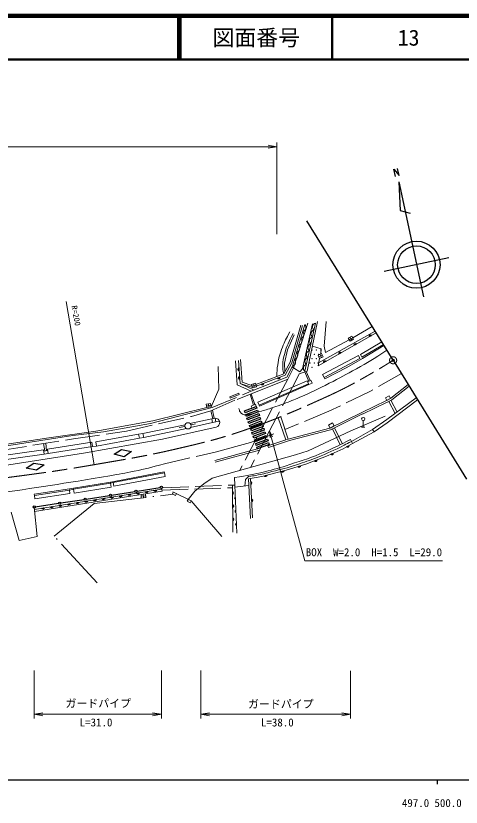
# Model space of a CAD drawing. Units: millimetres, scale not verified. Extents: x 40000 to 680000, y 20000 to 380000.
# Drawn here: x 471593 to 573520, y 198715 to 380000 of the extents above; entities that cross this region are included whole.
import ezdxf
from ezdxf.enums import TextEntityAlignment as Align

# ---------------------------------------------------------------- set-up
doc = ezdxf.new("R2010")
doc.units = ezdxf.units.MM
doc.header["$LTSCALE"] = 1000
doc.header["$PDMODE"] = 32
doc.header["$PDSIZE"] = 500
for name, pattern in [('CHAIN', [18.5, 12, -1.5, 3.5, -1.5]), ('DASHED', [7.5, 6, -1.5]), ('LONG_DASHED_DOTTED', [15.25, 12, -1.5, 0.25, -1.5])]:
    doc.linetypes.add(name, pattern=pattern)
for name, color, linetype, lineweight in [('M-BMK', 2, 'CHAIN', 13), ('M-BMK-OTRS', 5, 'Continuous', 25), ('M-BMK-SRVR', 3, 'Continuous', 25), ('M-STR-HTXT', 7, 'Continuous', 13), ('M-STR-STRC', 7, 'Continuous', 25), ('M-TTL', 2, 'Continuous', 140), ('M-TTL-BAND', 7, 'Continuous', 25), ('M-TTL-LINE', 7, 'Continuous', 50), ('M-WORK', 1, 'Continuous', 13)]:
    doc.layers.add(name, color=color, linetype=linetype, lineweight=lineweight)
doc.layers.add('M-OTRS', color=6, linetype='Continuous')
doc.layers.add('M-TTL-TXT', color=7, linetype='Continuous')
doc.styles.add('ＭＳ ゴシック', font='')
doc.styles.get('ＭＳ ゴシック').set_extended_font_data('MS Gothic')

# ---------------------------------------------------------------- blocks, each defined once
blk = doc.blocks.new('open_arrow')
at = {"color": 0, "linetype": 'Continuous', "lineweight": -2}
blk.add_lwpolyline([(7.5, 1.25), (0, 0), (7.5, -1.25)], dxfattribs=at)

msp = doc.modelspace()

# ---------------------------------------------------------------- linework, layer by layer
at = {"layer": 'M-BMK'}
msp.add_circle((557952, 301090), 812, dxfattribs=at)
msp.add_open_spline([(466528, 273811), (477611, 275273), (480585, 275632), (489535, 277177), (496870, 278444), (501001, 279078), (508251, 280766), (514711, 282270), (518351, 283120), (524611, 285312), (531359, 287676), (535050, 289268), (541568, 292208), (546135, 294267), (548635, 295569), (552967, 298083), (554934, 299224), (555604, 299604), (557952, 301090)], degree=3, knots=[0, 0, 0, 0, 1, 1, 1, 2, 2, 2, 3, 3, 3, 4, 4, 4, 5, 5, 5, 6, 6, 6, 6], dxfattribs=at)
at = {"layer": 'M-BMK-OTRS'}
for q in [(538226, 333025), (574753, 273876)]:
    msp.add_line((557952, 301090), q, dxfattribs=at)
at = {"layer": 'M-BMK-SRVR'}
for p, q in [((558469, 343224), (558121, 344850)), ((558121, 344850), (559314, 343401)), ((559314, 343401), (558955, 345031)), ((559223, 341952), (559526, 335406)), ((559223, 341952), (564875, 315618)), ((559526, 335406), (561859, 334805)), ((570666, 324574), (555919, 321409))]:
    msp.add_line(p, q, dxfattribs=at)
for radius in [5387, 4309]:
    msp.add_circle((563293, 322992), radius, dxfattribs=at)
at = {"layer": 'M-OTRS'}
msp.add_point((557952, 301090), dxfattribs=at)
at = {"layer": 'M-STR-HTXT'}
for p, q in [((166229, 350000), (531347, 350000)), ((531347, 330000), (531347, 351000)), ((489535, 277177), (483111, 314558)), ((475806, 230000), (475806, 219000)), ((504913, 230000), (504913, 219000)), ((513914, 230000), (513914, 219000)), ((548213, 229950), (548213, 219000)), ((475806, 220000), (504913, 220000)), ((513914, 220000), (548213, 220000))]:
    msp.add_line(p, q, dxfattribs=at)
msp.add_lwpolyline([(529669, 284931), (537763, 255157), (569213, 255157)], dxfattribs=at)
at = {"layer": 'M-STR-STRC'}
for p, q in [((499338, 271112), (504665, 271937)), ((487695, 269311), (493023, 270135)), ((493517, 270212), (498844, 271036)), ((476053, 267510), (481380, 268334)), ((481874, 268410), (487201, 269235))]:
    msp.add_line(p, q, dxfattribs=at)
for points in [[(523935, 289504), (526617, 290525), (526762, 290099), (524081, 289078)], [(524219, 288674), (526900, 289694), (527046, 289268), (524364, 288248)], [(524502, 287844), (527184, 288864), (527330, 288438), (524648, 287418)], [(524786, 287014), (527468, 288034), (527613, 287608), (524932, 286588)], [(525070, 286183), (527751, 287204), (527897, 286777), (525215, 285757)], [(525353, 285353), (528035, 286373), (528181, 285947), (525499, 284927)], [(525637, 284523), (528319, 285543), (528464, 285117), (525783, 284097)], [(525921, 283693), (528602, 284713), (528748, 284287), (526066, 283267)], [(526205, 282862), (528886, 283882), (529032, 283456), (526350, 282436)], [(526488, 282032), (529170, 283052), (529315, 282626), (526634, 281606)], [(526772, 281202), (529454, 282222), (529599, 281796), (526918, 280776)], [(494101, 279568), (495783, 280650), (498089, 280225), (496423, 279007)], [(473954, 276378), (475690, 277551), (478059, 277152), (476308, 275917)]]:
    msp.add_lwpolyline(points, close=True, dxfattribs=at)
for centre in [(504913, 271975), (493270, 270173), (499091, 271074), (481627, 268372), (487448, 269273), (475806, 267472)]:
    msp.add_circle(centre, 250, dxfattribs=at)
at = {"layer": 'M-TTL'}
msp.add_line((680000, 380000), (40000, 380000), dxfattribs=at)
at = {"layer": 'M-TTL-BAND'}
for p, q in [((40000, 205000), (579000, 205000)), ((568000, 205000), (568000, 204000))]:
    msp.add_line(p, q, dxfattribs=at)
at = {"layer": 'M-TTL-LINE'}
for p, q in [((508747, 380000), (508747, 370000)), ((509247, 380000), (509247, 370000)), ((543997, 380000), (543997, 370000)), ((40000, 370000), (680000, 370000))]:
    msp.add_line(p, q, dxfattribs=at)
at = {"layer": 'M-WORK'}
for p, q in [((534372, 300665), (536858, 309140)), ((534744, 300512), (537242, 309027)), ((534889, 299770), (537706, 309250)), ((535150, 299342), (538391, 309583)), ((537210, 299115), (539462, 309451)), ((540181, 309576), (537742, 298584)), ((538289, 298599), (540631, 309963)), ((542648, 309986), (542155, 304357)), ((548707, 306266), (553156, 308855)), ((554090, 307342), (540772, 299784)), ((540903, 300544), (553826, 307770)), ((548068, 306417), (548492, 305688)), ((542437, 302880), (547888, 305800)), ((547888, 305800), (548707, 306266)), ((550450, 302411), (555359, 305288)), ((539473, 304345), (541499, 303701)), ((541499, 303701), (541365, 302533)), ((542155, 304357), (542437, 302880)), ((555857, 304482), (550904, 301468)), ((522535, 301024), (522911, 295739)), ((523360, 296115), (522985, 301306)), ((541074, 301529), (540772, 299784)), ((540914, 301905), (541742, 302275)), ((541204, 302465), (541532, 301724)), ((550904, 301468), (547349, 299446)), ((517925, 299682), (518031, 294475)), ((521906, 300931), (522250, 295458)), ((532930, 297991), (534372, 300665)), ((533211, 297670), (534744, 300512)), ((533622, 297237), (534889, 299770)), ((533859, 296796), (535150, 299342)), ((534788, 299568), (535150, 299342)), ((535150, 299342), (536632, 298474)), ((547349, 299446), (542314, 296850)), ((526506, 295549), (532930, 297991)), ((526612, 295198), (533211, 297670)), ((535428, 295957), (536413, 298021)), ((536413, 298021), (538289, 298599)), ((536632, 298474), (537210, 299115)), ((522262, 292142), (533859, 296796)), ((526159, 294265), (522911, 295739)), ((522911, 295739), (525757, 294866)), ((525613, 295338), (523360, 296115)), ((525465, 293989), (533622, 297237)), ((525963, 295689), (526221, 294891)), ((542314, 296850), (542184, 297135)), ((557455, 292387), (561379, 295540)), ((518031, 294475), (516271, 290445)), ((522250, 295458), (525465, 293989)), ((525676, 295133), (526552, 295397)), ((557677, 292052), (561591, 295197)), ((556444, 291845), (557455, 292387)), ((556543, 287487), (563244, 292519)), ((556578, 286784), (563527, 292060)), ((556633, 291492), (557677, 292052)), ((502433, 286624), (516552, 290236)), ((515336, 290264), (502946, 287201)), ((515268, 290616), (516200, 290809)), ((515656, 291105), (515791, 290352)), ((550752, 289145), (556444, 291845)), ((550924, 288784), (556615, 291483)), ((543466, 285549), (550752, 289145)), ((543607, 285172), (550929, 288786)), ((548258, 284898), (556162, 288252)), ((502946, 287201), (489928, 284856)), ((491644, 284677), (502433, 286624)), ((516452, 287692), (511438, 286639)), ((516628, 286861), (511595, 285678)), ((511687, 286271), (512718, 286498)), ((517375, 287020), (518248, 287033)), ((551102, 285796), (551102, 287272)), ((553201, 285271), (556543, 287487)), ((553588, 284708), (556578, 286784)), ((489928, 284856), (479120, 283329)), ((484654, 283880), (491644, 284677)), ((510331, 286334), (500696, 284346)), ((500853, 283429), (510687, 285429)), ((505139, 283051), (517449, 285772)), ((508981, 285670), (510291, 285958)), ((533931, 283022), (543466, 285549)), ((534259, 282695), (543607, 285172)), ((538501, 280347), (548258, 284898)), ((550733, 285796), (551471, 285796)), ((553201, 285271), (553588, 284708)), ((479120, 283329), (465048, 281185)), ((465328, 280854), (484654, 283880)), ((487110, 279814), (505139, 283051)), ((499702, 284127), (500696, 284346)), ((499859, 283221), (500853, 283429)), ((500696, 284346), (500853, 283429)), ((530680, 284255), (525333, 282250)), ((530884, 282046), (533392, 282840)), ((533392, 282840), (533931, 283022)), ((548213, 282952), (548648, 282009)), ((489142, 281329), (490037, 281442)), ((525333, 282250), (517206, 280069)), ((529289, 281462), (530884, 282046)), ((529289, 281462), (529426, 281087)), ((529426, 281087), (531021, 281670)), ((531005, 281665), (534259, 282695)), ((465923, 276499), (487110, 279814)), ((477962, 280270), (478889, 280423)), ((478056, 279610), (478991, 279767)), ((516500, 274109), (535569, 279456)), ((517145, 278144), (526918, 280776)), ((517250, 277757), (527353, 280496)), ((535569, 279456), (538501, 280347)), ((494112, 273336), (505511, 275557)), ((505511, 275557), (505605, 275275)), ((514601, 272795), (516500, 274109)), ((521726, 272503), (521663, 274250)), ((524036, 272288), (524129, 273748)), ((524129, 273748), (524868, 274487)), ((525290, 264882), (524833, 273959)), ((525754, 265007), (525300, 274038)), ((484824, 271804), (493252, 273195)), ((493252, 273195), (494112, 273336)), ((493291, 272953), (493252, 273195)), ((493291, 272953), (493901, 273070)), ((493901, 273070), (493866, 273296)), ((521297, 261685), (521160, 272482)), ((521726, 272503), (522150, 261473)), ((521743, 272060), (524872, 272371)), ((475771, 270397), (483863, 271616)), ((475841, 270115), (475771, 270397)), ((475855, 266944), (504970, 271533)), ((505068, 271120), (475900, 266465)), ((483863, 271335), (483825, 271611)), ((483863, 271616), (484824, 271804)), ((483863, 271335), (484777, 271569)), ((484777, 271569), (484714, 271782)), ((500774, 270435), (500813, 269600)), ((504927, 271715), (505068, 271120)), ((507523, 270951), (511685, 268887)), ((500282, 269962), (501304, 270060)), ((476439, 260740), (475806, 267472)), ((470528, 266298), (472357, 259790))]:
    msp.add_line(p, q, dxfattribs=at)
at = {"layer": 'M-WORK', "linetype": 'DASHED'}
for p, q in [((538623, 296267), (537707, 298420)), ((538070, 298532), (538992, 296436)), ((533859, 296796), (522774, 275784)), ((535428, 295957), (529669, 284931)), ((516552, 290236), (525465, 293989)), ((525192, 293318), (526024, 290845)), ((526286, 290956), (525493, 293439)), ((558840, 289212), (557441, 291926)), ((556962, 291669), (558428, 288903)), ((516698, 287744), (516242, 289531)), ((516618, 289694), (517013, 287811)), ((529669, 284931), (525343, 276648)), ((544060, 285396), (545848, 281758)), ((546317, 282024), (544556, 285640)), ((548411, 282523), (553201, 285271)), ((548648, 282009), (553588, 284708)), ((477924, 281992), (478199, 280309)), ((478584, 280373), (478422, 282072)), ((505596, 277360), (517206, 280069)), ((505166, 271902), (521726, 272503)), ((505019, 271327), (521116, 271880)), ((472357, 259790), (476439, 260740))]:
    msp.add_line(p, q, dxfattribs=at)
at = {"layer": 'M-WORK', "linetype": 'LONG_DASHED_DOTTED'}
msp.add_line((518714, 260693), (511685, 268887), dxfattribs=at)
at = {"layer": 'M-WORK', "linetype": 'DASHED'}
for points in [[(535275, 306920), (533797, 303495), (533117, 300446), (533184, 298463)], [(559833, 298043), (552622, 293936), (543229, 289398), (533188, 285223)], [(381375, 271337), (381374, 273155), (399877, 273441), (412964, 274348), (434683, 276381), (456042, 279055), (468113, 280431), (484813, 283089), (496915, 284871), (511832, 288249), (516242, 289531), (522262, 292142)], [(511009, 269223), (512560, 271083), (514601, 272795)]]:
    msp.add_lwpolyline(points, dxfattribs=at)
at = {"layer": 'M-WORK'}
for points in [[(547668, 306194), (548492, 306653), (548902, 305916), (548079, 305458)], [(540757, 302275), (541591, 302629), (541908, 301884), (541074, 301529)], [(541819, 297825), (549992, 302151), (550357, 301461), (542184, 297135)], [(525545, 295562), (526421, 295828), (526665, 295025), (525789, 294760)], [(526972, 291464), (538262, 296358), (538548, 295697), (527264, 290792)], [(527264, 290792), (538548, 295697), (538631, 295508), (527346, 290603)], [(538352, 296151), (539150, 296508), (539439, 295875), (538631, 295508)], [(520542, 292700), (522637, 293529), (522746, 293254), (520651, 292425)], [(556187, 292488), (557062, 292941), (557372, 292344), (556496, 291890)], [(515190, 291014), (515336, 290264), (516271, 290445), (516125, 291196)], [(525474, 290613), (526412, 291009), (526617, 290525), (525678, 290129)], [(516452, 287692), (516628, 286861), (517375, 287020), (517199, 287851)], [(531672, 287938), (533392, 282840), (533931, 283022), (532211, 288119)], [(543162, 286233), (544100, 286734), (544469, 286042), (543531, 285542)], [(489867, 282423), (499702, 284127), (499859, 283221), (490037, 281442)], [(478843, 280719), (488991, 282298), (489142, 281329), (478991, 279767)], [(466506, 278936), (477921, 280562), (478056, 279610), (466639, 278002)], [(493901, 273070), (505605, 275275), (505760, 274450), (494057, 272245)], [(484777, 271569), (493291, 272953), (493438, 272051), (484924, 270667)], [(475841, 270115), (483863, 271335), (483976, 270591), (475954, 269371)], [(500297, 269539), (501313, 269659), (501293, 270521), (500267, 270354)], [(507634, 270896), (508333, 270550), (508124, 270129), (507425, 270476)], [(511009, 269223), (511685, 268887), (511476, 268464), (510799, 268800)]]:
    msp.add_lwpolyline(points, close=True, dxfattribs=at)
for points in [[(555733, 304683), (550809, 301798), (550450, 302411)], [(524833, 273959), (527873, 274473), (533460, 275901), (538005, 277308), (543071, 279268), (546480, 280842), (548648, 282009)]]:
    msp.add_lwpolyline(points, dxfattribs=at)
at = {"layer": 'M-WORK', "linetype": 'LONG_DASHED_DOTTED'}
msp.add_lwpolyline([(490170, 250092), (480389, 260787), (489537, 268269), (507620, 270404)], dxfattribs=at)
at = {"layer": 'M-WORK'}
for centre, radius in [((539394, 303472), 45), ((540394, 303472), 45), ((541394, 303472), 45), ((539394, 301472), 45), ((539894, 302472), 45), ((540394, 301472), 45), ((540894, 302472), 45), ((538894, 300472), 45), ((539394, 299472), 45), ((539894, 300472), 45), ((540742, 300465), 45), ((510998, 286074), 716), ((551102, 287641), 369)]:
    msp.add_circle(centre, radius, dxfattribs=at)
for centre, radius, start, end in [((537060, 308583), 929, 280.96059, 45.94191), ((540394, 308705), 897, 103.75102, 231.22588), ((536590, 307003), 929, 280.96059, 45.94191), ((539698, 305564), 897, 103.75102, 231.22588), ((540046, 307135), 897, 103.75102, 231.22588), ((552812, 306555), 354, 38.37308, 200.77826), ((552812, 306555), 283, 40.59712, 198.55422), ((552812, 306555), 212, 44.34344, 194.80789), ((552812, 306555), 142, 52.05517, 187.09616), ((552812, 306555), 100, 62.37284, 176.7785), ((536121, 305423), 929, 280.96059, 45.94191), ((539349, 303994), 897, 103.75102, 231.22588), ((549333, 304581), 354, 38.37308, 200.77826), ((549333, 304581), 283, 40.59712, 198.55422), ((549333, 304581), 212, 44.34344, 194.80789), ((549333, 304581), 142, 52.05517, 187.09616), ((549333, 304581), 100, 62.37284, 176.7785), ((535182, 302263), 929, 280.96059, 45.94191), ((535651, 303843), 929, 280.96059, 45.94191), ((539001, 302424), 897, 103.75102, 231.22588), ((545855, 302606), 354, 38.37308, 200.77826), ((545855, 302606), 283, 40.59712, 198.55422), ((545855, 302606), 212, 44.34344, 194.80789), ((545855, 302606), 142, 52.05517, 187.09616), ((534712, 300683), 929, 280.96059, 45.94191), ((538652, 300853), 897, 103.75102, 231.22588), ((542376, 300632), 354, 38.37308, 200.77826), ((545855, 302606), 100, 62.37284, 176.7785), ((522731, 299033), 354, 102.85893, 265.26411), ((522731, 299033), 283, 105.08297, 263.04007), ((522731, 299033), 212, 108.8293, 259.29375), ((522731, 299033), 142, 116.54103, 251.58202), ((538304, 299283), 897, 103.75102, 231.22588), ((542376, 300632), 283, 40.59712, 198.55422), ((542376, 300632), 212, 44.34344, 194.80789), ((542376, 300632), 142, 52.05517, 187.09616), ((542376, 300632), 100, 62.37284, 176.7785), ((522873, 297038), 354, 102.85893, 265.26411), ((522873, 297038), 283, 105.08297, 263.04007), ((522731, 299033), 100, 126.85869, 241.26435), ((522873, 297038), 212, 108.8293, 259.29375), ((522873, 297038), 142, 116.54103, 251.58202), ((522873, 297038), 100, 126.85869, 241.26435), ((527998, 295775), 354, 209.33173, 11.73691), ((527998, 295775), 283, 211.55577, 9.51287), ((527998, 295775), 212, 215.3021, 5.76655), ((527998, 295775), 142, 223.01383, 358.05482), ((527998, 295775), 100, 233.33149, 347.73715), ((531744, 297178), 354, 209.33173, 11.73691), ((531744, 297178), 283, 211.55577, 9.51287), ((531744, 297178), 212, 215.3021, 5.76655), ((531744, 297178), 142, 223.01383, 358.05482), ((531744, 297178), 100, 233.33149, 347.73715), ((517222, 286799), 1052, 282.46201, 91.25807), ((547484, 281519), 370, 227.2254, 9.37611), ((547484, 281519), 296, 232.21729, 4.38422), ((547484, 281519), 222, 241.0212, 355.58031), ((547484, 281519), 148, 262.47598, 334.12553), ((543893, 279779), 370, 223.7109, 5.86161), ((543893, 279779), 296, 228.70279, 0.86972), ((543893, 279779), 222, 237.50669, 352.06581), ((543893, 279779), 148, 258.96148, 330.61103), ((540193, 278283), 370, 220.07267, 2.22338), ((540193, 278283), 296, 225.06456, 357.23149), ((540193, 278283), 222, 233.86847, 348.42759), ((540193, 278283), 148, 255.32325, 326.9728), ((532607, 275806), 370, 213.26231, 355.41302), ((532607, 275806), 296, 218.2542, 350.42113), ((532607, 275806), 222, 227.05811, 341.61722), ((532607, 275806), 148, 248.51289, 320.16244), ((536434, 276947), 370, 216.1289, 358.27961), ((536434, 276947), 296, 221.12079, 353.28772), ((536434, 276947), 222, 229.9247, 344.48381), ((536434, 276947), 148, 251.37948, 323.02903), ((528731, 274816), 370, 213.26231, 355.41302), ((528731, 274816), 296, 218.2542, 350.42113), ((528731, 274816), 222, 227.05811, 341.61722), ((528731, 274816), 148, 248.51289, 320.16244), ((525233, 272991), 370, 291.80116, 73.95187), ((525233, 272991), 296, 296.79305, 68.95998), ((525233, 272991), 222, 305.59696, 60.15607), ((525233, 272991), 148, 327.05174, 38.70129), ((497568, 270488), 370, 207.88163, 350.03234), ((497568, 270488), 296, 212.87352, 345.04045), ((497568, 270488), 222, 221.67743, 336.23654), ((497568, 270488), 148, 243.13221, 314.78176), ((499544, 270799), 370, 207.88163, 350.03234), ((499544, 270799), 296, 212.87352, 345.04045), ((499544, 270799), 222, 221.67743, 336.23654), ((499544, 270799), 148, 243.13221, 314.78176), ((501520, 271110), 370, 207.88163, 350.03234), ((501520, 271110), 296, 212.87352, 345.04045), ((501520, 271110), 222, 221.67743, 336.23654), ((501520, 271110), 148, 243.13221, 314.78176), ((503495, 271422), 370, 207.88163, 350.03234), ((503495, 271422), 296, 212.87352, 345.04045), ((503495, 271422), 222, 221.67743, 336.23654), ((503495, 271422), 148, 243.13221, 314.78176), ((521063, 270682), 370, 289.65412, 71.80484), ((521063, 270682), 296, 294.64601, 66.81295), ((521063, 270682), 222, 303.44992, 58.00904), ((521063, 270682), 148, 324.90471, 36.55425), ((485715, 268619), 370, 207.88163, 350.03234), ((485715, 268619), 296, 212.87352, 345.04045), ((485715, 268619), 222, 221.67743, 336.23654), ((485715, 268619), 148, 243.13221, 314.78176), ((487690, 268931), 370, 207.88163, 350.03234), ((487690, 268931), 296, 212.87352, 345.04045), ((487690, 268931), 222, 221.67743, 336.23654), ((487690, 268931), 148, 243.13221, 314.78176), ((489666, 269242), 370, 207.88163, 350.03234), ((489666, 269242), 296, 212.87352, 345.04045), ((489666, 269242), 222, 221.67743, 336.23654), ((489666, 269242), 148, 243.13221, 314.78176), ((491642, 269553), 370, 207.88163, 350.03234), ((491642, 269553), 296, 212.87352, 345.04045), ((491642, 269553), 222, 221.67743, 336.23654), ((491642, 269553), 148, 243.13221, 314.78176), ((493617, 269865), 370, 207.88163, 350.03234), ((493617, 269865), 296, 212.87352, 345.04045), ((493617, 269865), 222, 221.67743, 336.23654), ((493617, 269865), 148, 243.13221, 314.78176), ((495593, 270176), 370, 207.88163, 350.03234), ((495593, 270176), 296, 212.87352, 345.04045), ((495593, 270176), 222, 221.67743, 336.23654), ((495593, 270176), 148, 243.13221, 314.78176), ((521898, 269507), 256, 104.87752, 259.51676), ((521898, 269507), 205, 108.12282, 256.27146), ((521898, 269507), 154, 113.65727, 250.73701), ((521898, 269507), 102, 125.48053, 238.91375), ((521898, 269507), 100, 126.42601, 237.96827), ((525433, 268996), 370, 291.80116, 73.95187), ((525433, 268996), 296, 296.79305, 68.95998), ((525433, 268996), 222, 305.59696, 60.15607), ((525433, 268996), 148, 327.05174, 38.70129), ((477812, 267374), 370, 207.88163, 350.03234), ((477812, 267374), 296, 212.87352, 345.04045), ((477812, 267374), 222, 221.67743, 336.23654), ((477812, 267374), 148, 243.13221, 314.78176), ((479788, 267685), 370, 207.88163, 350.03234), ((479788, 267685), 296, 212.87352, 345.04045), ((479788, 267685), 222, 221.67743, 336.23654), ((479788, 267685), 148, 243.13221, 314.78176), ((481763, 267996), 370, 207.88163, 350.03234), ((481763, 267996), 296, 212.87352, 345.04045), ((481763, 267996), 222, 221.67743, 336.23654), ((481763, 267996), 148, 243.13221, 314.78176), ((483739, 268308), 370, 207.88163, 350.03234), ((483739, 268308), 296, 212.87352, 345.04045), ((483739, 268308), 222, 221.67743, 336.23654), ((483739, 268308), 148, 243.13221, 314.78176), ((521101, 267683), 370, 289.65412, 71.80484), ((521101, 267683), 296, 294.64601, 66.81295), ((521101, 267683), 222, 303.44992, 58.00904), ((521101, 267683), 148, 324.90471, 36.55425), ((522013, 266509), 256, 104.87752, 259.51676), ((522013, 266509), 205, 108.12282, 256.27146), ((522013, 266509), 154, 113.65727, 250.73701), ((522013, 266509), 102, 125.48053, 238.91375), ((522013, 266509), 100, 126.42601, 237.96827), ((521139, 264683), 370, 289.65412, 71.80484), ((521139, 264683), 296, 294.64601, 66.81295), ((521139, 264683), 222, 303.44992, 58.00904), ((521139, 264683), 148, 324.90471, 36.55425), ((522128, 263512), 256, 104.87752, 259.51676), ((522128, 263512), 205, 108.12282, 256.27146), ((522128, 263512), 154, 113.65727, 250.73701), ((522128, 263512), 102, 125.48053, 238.91375), ((522128, 263512), 100, 126.42601, 237.96827)]:
    msp.add_arc(centre, radius, start, end, dxfattribs=at)
for points, knots in [([(531347, 297389), (531351, 298602), (531386, 299002), (531522, 300024), (531739, 301652), (532040, 302547), (532625, 304082), (533164, 305498), (533441, 306014), (534313, 307577)], [0, 0, 0, 0, 1, 1, 1, 2, 2, 2, 3, 3, 3, 3]), ([(532930, 297991), (532733, 298830), (532690, 299152), (532671, 299907), (532645, 300994), (532883, 301595), (533141, 302651), (533598, 304526), (534040, 305201), (535064, 307201)], [0, 0, 0, 0, 1, 1, 1, 2, 2, 2, 3, 3, 3, 3]), ([(522626, 290045), (522668, 289857), (522690, 289793), (522751, 289639), (522850, 289388), (522916, 289238), (523105, 289045), (523288, 288857), (523429, 288788), (523668, 288680), (523835, 288604), (523944, 288597), (524127, 288576), (524236, 288563), (524299, 288575), (524408, 288586), (524494, 288594), (524542, 288601), (524627, 288617), (525159, 288717), (525451, 288799), (525977, 288928), (526553, 289068), (526869, 289174), (527438, 289342), (528598, 289682), (529254, 289857), (530401, 290241), (531384, 290571), (531933, 290761), (532904, 291125), (534366, 291672), (535182, 291992), (536613, 292615), (539277, 293773), (540739, 294494), (543327, 295815), (545772, 297063), (547139, 297769), (549529, 299119), (552318, 300696), (553218, 301281), (556535, 303385)], [0, 0, 0, 0, 1, 1, 1, 2, 2, 2, 3, 3, 3, 4, 4, 4, 5, 5, 5, 6, 6, 6, 7, 7, 7, 8, 8, 8, 9, 9, 9, 10, 10, 10, 11, 11, 11, 12, 12, 12, 13, 13, 13, 14, 14, 14, 14]), ([(521663, 274250), (524918, 274763), (525860, 274896), (528501, 275538), (530781, 276092), (532047, 276459), (534276, 277193), (537437, 278235), (539230, 278782), (542285, 280103), (544642, 281124), (545455, 281517), (548213, 282952)], [0, 0, 0, 0, 1, 1, 1, 2, 2, 2, 3, 3, 3, 4, 4, 4, 4]), ([(524868, 274487), (525660, 274579), (525883, 274619), (526531, 274727), (527991, 274970), (528785, 275230), (530221, 275592), (532425, 276148), (533668, 276440), (535829, 277145), (537705, 277757), (538762, 278094), (540582, 278855), (543005, 279867), (544380, 280409), (546712, 281617), (547380, 281963), (547609, 282073), (548411, 282523)], [0, 0, 0, 0, 1, 1, 1, 2, 2, 2, 3, 3, 3, 4, 4, 4, 5, 5, 5, 6, 6, 6, 6]), ([(505596, 277360), (502313, 276489), (501415, 276235), (498700, 275671), (496526, 275219), (495296, 275021), (493107, 274651), (482454, 272850), (476477, 271876), (465770, 270429), (454386, 268890), (447993, 268136), (436570, 266911), (429811, 266186), (426012, 265896), (419243, 265275), (413170, 264717), (409778, 264271), (403693, 263867), (400665, 263667), (398963, 263677), (395929, 263610), (389252, 263461), (385510, 263455), (378831, 263445), (369285, 263431), (363935, 263337), (354392, 263563), (346693, 263745), (344194, 263841), (334690, 264290)], [0, 0, 0, 0, 1, 1, 1, 2, 2, 2, 3, 3, 3, 4, 4, 4, 5, 5, 5, 6, 6, 6, 7, 7, 7, 8, 8, 8, 9, 9, 9, 10, 10, 10, 10])]:
    msp.add_open_spline(points, degree=3, knots=knots, dxfattribs=at)

# ---------------------------------------------------------------- block references
at = {"layer": 'M-STR-HTXT'}
for p, xscale, yscale, rotation in [((531347, 350000), 267, 267, 180), ((529669, 284931), 200, 200, 285.2), ((504913, 220000), 267, 267, 180), ((548213, 220000), 267, 267, 180)]:
    msp.add_blockref('open_arrow', p, dxfattribs=dict(at, xscale=xscale, yscale=yscale, rotation=rotation))
at = {"layer": 'M-STR-HTXT', "xscale": 267, "yscale": 267}
for p in [(475806, 220000), (513914, 220000)]:
    msp.add_blockref('open_arrow', p, dxfattribs=at)

# ---------------------------------------------------------------- texts
at = {"layer": 'M-STR-HTXT', "style": 'ＭＳ ゴシック'}
msp.add_text('R=200', height=1320, rotation=280.38, dxfattribs=at).set_placement((483905, 313451), align=Align.BOTTOM_LEFT)
for s, p in [('BOX\u3000W=2.0\u3000H=1.5\u3000L=29.0', (537963, 255657)), ('ガードパイプ', (482961, 221020)), ('ガードパイプ', (524742, 220873))]:
    msp.add_text(s, height=1833, dxfattribs=at).set_placement(p, align=Align.BOTTOM_LEFT)
for s, p in [('L=31.0', (489957, 216666)), ('L=38.0', (531448, 216657))]:
    msp.add_text(s, height=1833, dxfattribs=at).set_placement(p, align=Align.BOTTOM_CENTER)
at = {"layer": 'M-TTL-BAND', "style": 'ＭＳ ゴシック'}
for s, p in [('497.0', (563079, 198195)), ('500.0', (570526, 198195))]:
    msp.add_text(s, height=1833, dxfattribs=at).set_placement(p, align=Align.BOTTOM_CENTER)
at = {"layer": 'M-TTL-TXT', "style": 'ＭＳ ゴシック'}
for s, p in [('図面番号', (526622, 375000)), ('13', (561497, 375000))]:
    msp.add_text(s, height=3666, dxfattribs=at).set_placement(p, align=Align.MIDDLE_CENTER)

doc.saveas('drawing.dxf')
